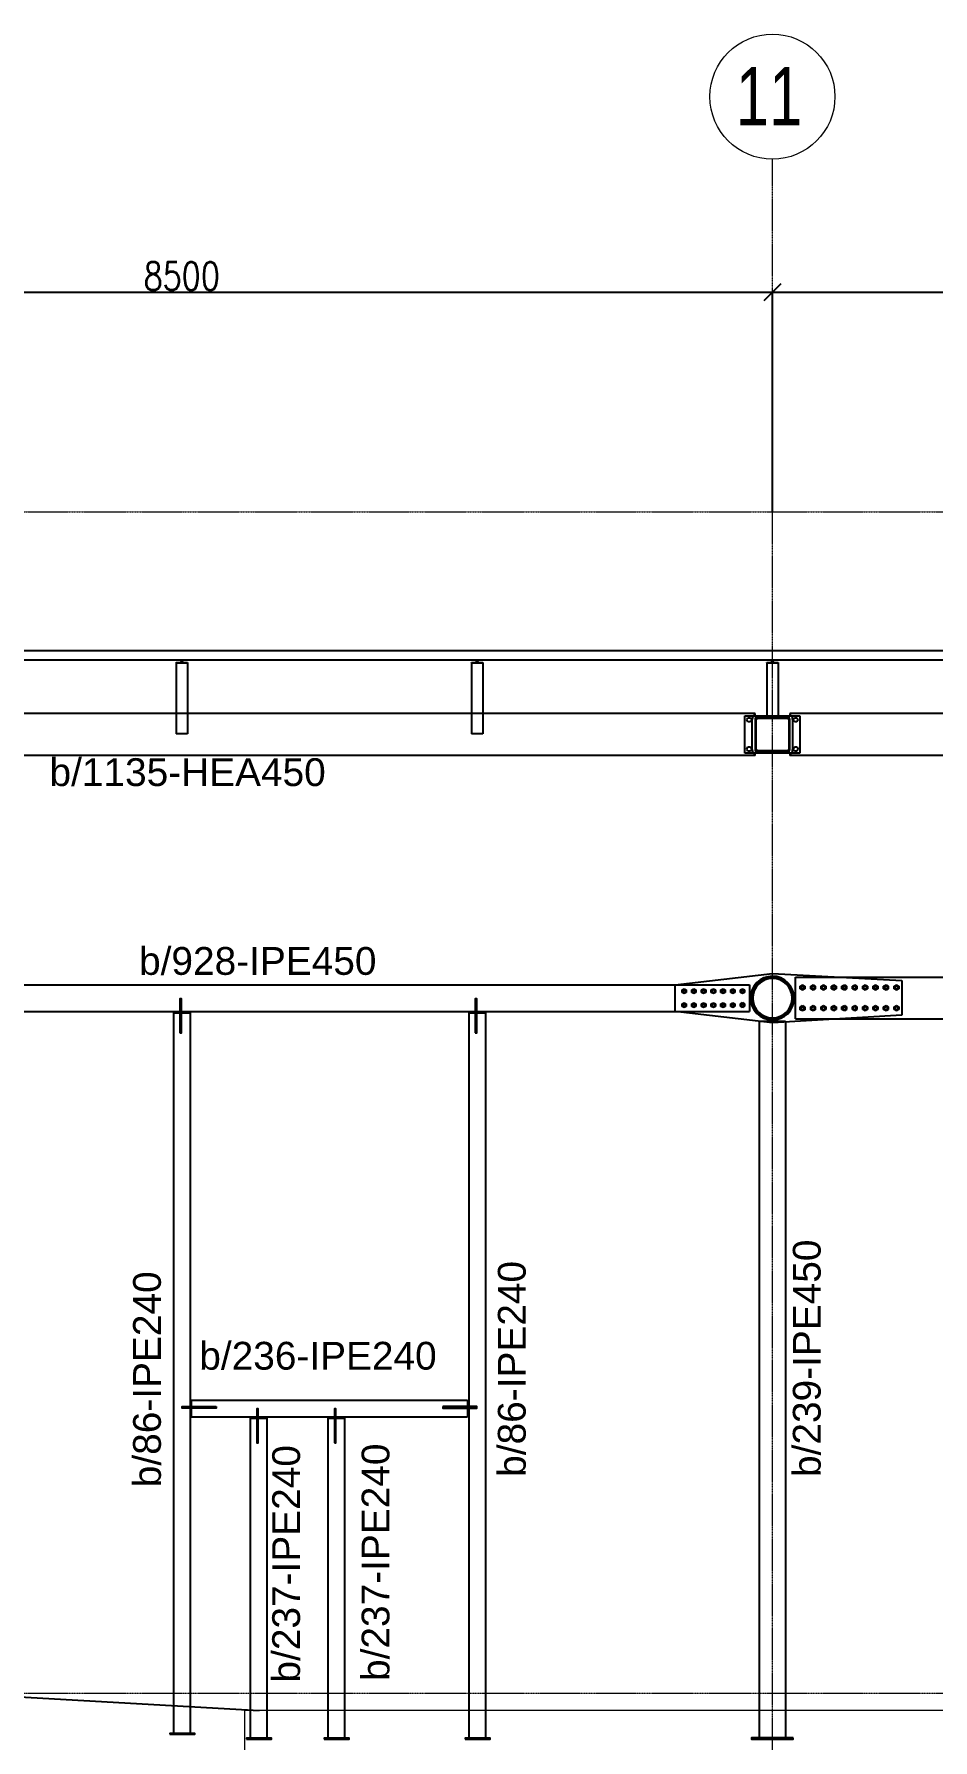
# Model space of a CAD drawing. Header units: millimetres. Extents: x -999 to 93225, y -17477 to 29086.
# Drawn here: x 41580 to 48047, y 16813 to 29086 of the extents above; entities that cross this region are included whole.
import ezdxf
from ezdxf.enums import TextEntityAlignment as Align

# ---------------------------------------------------------------- set-up
doc = ezdxf.new("R2010")
doc.units = ezdxf.units.MM
doc.header["$LTSCALE"] = 0.4
doc.linetypes.add('Dash', pattern=[0.9525, 0.47625, -0.47625])
doc.linetypes.add('Grid Line', pattern=[3.33375, 1.905, -0.47625, 0.47625, -0.47625])
doc.layers.get('0').update_dxf_attribs({"color": 255})
for name, color, linetype, lineweight in [('0-2', 7, 'Dash', 9), ('0-3', 250, 'Continuous', 5), ('E_COLUMNAS-1', 1, 'Continuous', 25), ('E_COLUMNAS-2', 1, 'Continuous', 9), ('E_COLUMNAS-3', 1, 'Continuous', 35), ('E_EJES', 8, 'Continuous', 9), ('E_EJES-1', 8, 'Grid Line', 9), ('E_TEXTO', 3, 'Continuous', 9), ('E_VIGAS-1', 254, 'Continuous', 25), ('E_VIGAS-2', 8, 'Continuous', 25), ('I-WALL-1', 2, 'Continuous', 18), ('S-COLS-HDLN-1', 52, 'Continuous', 9), ('S-COLS-HDLN-2', 52, 'Continuous', 35)]:
    doc.layers.add(name, color=color, linetype=linetype, lineweight=lineweight)
doc.layers.add('COTAS', color=8, linetype='Continuous')
doc.layers.add('P_PLATINA', color=6, linetype='Continuous')
doc.styles.add('CNI_COTAS', font='romans.shx', dxfattribs={"width": 0.8})
doc.styles.add('Swis721 LtCn BT', font='swisscl.ttf', dxfattribs={"height": 0.42})
doc.styles.add('VERDANA', font='arial.ttf')
doc.dimstyles.new('1.5', dxfattribs={"dimscale": 0, "dimtxt": 200, "dimasz": 120, "dimexe": 4, "dimexo": 4, "dimgap": 15, "dimtad": 1, "dimdec": 0, "dimzin": 4, "dimdsep": 46, "dimtxsty": 'CNI_COTAS', "dimblk": 'OBLIQUE', "dimcen": -0.09, "dimclrd": 256, "dimclrt": 3, "dimadec": 0, "dimazin": 0, "dimtfac": 1, "dimtdec": 0, "dimtmove": 2, "dimatfit": 0, "dimldrblk": 'OBLIQUE', "dimfxl": 0.05, "dimtolj": 1, "dimtzin": 0, "dimarcsym": 0})

# ---------------------------------------------------------------- blocks, each defined once
blk = doc.blocks.new('EST_SFM_VIGA-METALICA-SECCION-C - EST_SFM_VIGA-METALICA-UPN160-1505289-_10_00m_N_E_-NIVEL-3 DOC')
at = {"layer": 'E_VIGAS-1'}
for p, q in [((44.822, 0.018), (-44.831, 0.018)), ((-44.831, -0.047), (44.822, -0.047))]:
    blk.add_line(p, q, dxfattribs=at)
blk = doc.blocks.new('DCTIB_CNI_EST_MOD-1A-FAC_0001_rvt-2-_10_00m_N_E_-NIVEL-3 DOC')
at = {"layer": 'E_VIGAS-1'}
for p, q in [((-44.453, 165.076), (-44.453, 165.077)), ((-44.453, 165.077), (-44.425, 165.077)), ((-44.453, 165.076), (-44.371, 165.076)), ((-44.371, 165.076), (-44.453, 165.076)), ((-44.453, 165.076), (-44.453, 164.564)), ((-44.414, 165.082), (-44.414, 165.096)), ((-44.414, 165.077), (-44.414, 165.082)), ((-44.409, 165.096), (-44.409, 165.082)), ((-44.409, 165.082), (-44.409, 165.077)), ((-44.399, 165.077), (-44.371, 165.077)), ((-44.371, 165.077), (-44.371, 165.076)), ((-44.371, 165.076), (-44.371, 164.564)), ((-42.328, 165.076), (-42.328, 165.077)), ((-42.328, 165.077), (-42.3, 165.077)), ((-42.328, 165.076), (-42.246, 165.076)), ((-42.246, 165.076), (-42.328, 165.076)), ((-42.328, 165.076), (-42.328, 164.564)), ((-42.289, 165.082), (-42.289, 165.096)), ((-42.289, 165.077), (-42.289, 165.082)), ((-42.284, 165.096), (-42.284, 165.082)), ((-42.284, 165.082), (-42.284, 165.077)), ((-42.274, 165.077), (-42.246, 165.077)), ((-42.246, 165.077), (-42.246, 165.076)), ((-42.246, 165.076), (-42.246, 164.564)), ((-40.203, 165.076), (-40.203, 165.077)), ((-40.203, 165.077), (-40.175, 165.077)), ((-40.203, 165.076), (-40.121, 165.076)), ((-40.121, 165.076), (-40.203, 165.076)), ((-40.203, 165.076), (-40.203, 164.685)), ((-40.165, 165.082), (-40.165, 165.096)), ((-40.165, 165.077), (-40.165, 165.082)), ((-40.16, 165.096), (-40.16, 165.082)), ((-40.16, 165.082), (-40.16, 165.077)), ((-40.149, 165.077), (-40.121, 165.077)), ((-40.121, 165.077), (-40.121, 165.076)), ((-40.121, 165.076), (-40.121, 164.685)), ((-40.121, 164.685), (-40.203, 164.685)), ((-44.371, 164.564), (-44.453, 164.564)), ((-42.246, 164.564), (-42.328, 164.564))]:
    blk.add_line(p, q, dxfattribs=at)
for points, knots in [([(-44.425, 165.077), (-44.424, 165.077), (-44.423, 165.077), (-44.42, 165.077), (-44.418, 165.078), (-44.416, 165.078), (-44.415, 165.08), (-44.414, 165.081), (-44.414, 165.082)], [0, 0, 0, 0, 0.142857, 0.285714, 0.428571, 0.571429, 0.785714, 1, 1, 1, 1]), ([(-44.414, 165.082), (-44.414, 165.081), (-44.415, 165.08), (-44.416, 165.078), (-44.418, 165.078), (-44.419, 165.077), (-44.42, 165.077), (-44.422, 165.077), (-44.424, 165.077), (-44.425, 165.077)], [0, 0, 0, 0, 0.285714, 0.428571, 0.571429, 0.678571, 0.732143, 0.785714, 1, 1, 1, 1]), ([(-44.399, 165.077), (-44.4, 165.077), (-44.401, 165.077), (-44.404, 165.077), (-44.406, 165.078), (-44.408, 165.078), (-44.409, 165.08), (-44.409, 165.081), (-44.409, 165.082)], [0, 0, 0, 0, 0.142857, 0.285714, 0.428571, 0.571429, 0.785714, 1, 1, 1, 1]), ([(-44.409, 165.082), (-44.409, 165.081), (-44.409, 165.08), (-44.407, 165.078), (-44.406, 165.078), (-44.404, 165.077), (-44.403, 165.077), (-44.402, 165.077), (-44.4, 165.077), (-44.399, 165.077)], [0, 0, 0, 0, 0.285714, 0.428571, 0.571429, 0.678571, 0.732143, 0.785714, 1, 1, 1, 1]), ([(-42.3, 165.077), (-42.299, 165.077), (-42.298, 165.077), (-42.295, 165.077), (-42.293, 165.078), (-42.291, 165.078), (-42.29, 165.08), (-42.289, 165.081), (-42.289, 165.082)], [0, 0, 0, 0, 0.142857, 0.285714, 0.428571, 0.571429, 0.785714, 1, 1, 1, 1]), ([(-42.289, 165.082), (-42.289, 165.081), (-42.29, 165.08), (-42.291, 165.078), (-42.293, 165.078), (-42.294, 165.077), (-42.295, 165.077), (-42.297, 165.077), (-42.299, 165.077), (-42.3, 165.077)], [0, 0, 0, 0, 0.285714, 0.428571, 0.571429, 0.678571, 0.732143, 0.785714, 1, 1, 1, 1]), ([(-42.274, 165.077), (-42.275, 165.077), (-42.276, 165.077), (-42.279, 165.077), (-42.281, 165.078), (-42.283, 165.078), (-42.284, 165.08), (-42.284, 165.081), (-42.284, 165.082)], [0, 0, 0, 0, 0.142857, 0.285714, 0.428571, 0.571429, 0.785714, 1, 1, 1, 1]), ([(-42.284, 165.082), (-42.284, 165.081), (-42.284, 165.08), (-42.282, 165.078), (-42.281, 165.078), (-42.279, 165.077), (-42.278, 165.077), (-42.277, 165.077), (-42.275, 165.077), (-42.274, 165.077)], [0, 0, 0, 0, 0.285714, 0.428571, 0.571429, 0.678571, 0.732143, 0.785714, 1, 1, 1, 1]), ([(-40.175, 165.077), (-40.174, 165.077), (-40.173, 165.077), (-40.17, 165.077), (-40.168, 165.078), (-40.166, 165.078), (-40.165, 165.08), (-40.165, 165.081), (-40.165, 165.082)], [0, 0, 0, 0, 0.142857, 0.285714, 0.428571, 0.571429, 0.785714, 1, 1, 1, 1]), ([(-40.165, 165.082), (-40.165, 165.081), (-40.165, 165.08), (-40.167, 165.078), (-40.168, 165.078), (-40.17, 165.077), (-40.171, 165.077), (-40.172, 165.077), (-40.174, 165.077), (-40.175, 165.077)], [0, 0, 0, 0, 0.285714, 0.428571, 0.571429, 0.678571, 0.732143, 0.785714, 1, 1, 1, 1]), ([(-40.149, 165.077), (-40.15, 165.077), (-40.151, 165.077), (-40.154, 165.077), (-40.156, 165.078), (-40.158, 165.078), (-40.159, 165.08), (-40.16, 165.081), (-40.16, 165.082)], [0, 0, 0, 0, 0.142857, 0.285714, 0.428571, 0.571429, 0.785714, 1, 1, 1, 1]), ([(-40.16, 165.082), (-40.16, 165.081), (-40.159, 165.08), (-40.158, 165.078), (-40.156, 165.078), (-40.155, 165.077), (-40.154, 165.077), (-40.152, 165.077), (-40.15, 165.077), (-40.149, 165.077)], [0, 0, 0, 0, 0.285714, 0.428571, 0.571429, 0.678571, 0.732143, 0.785714, 1, 1, 1, 1])]:
    blk.add_open_spline(points, degree=3, knots=knots, dxfattribs=at)
blk.add_blockref('EST_SFM_VIGA-METALICA-SECCION-C - EST_SFM_VIGA-METALICA-UPN160-1505289-_10_00m_N_E_-NIVEL-3 DOC', (-41.042, 165.143), dxfattribs=at)
blk = doc.blocks.new('EST_SFM_VIGA-METALICA-SECCION-H - EST_SFM_VIGA-METALICA_HEA450-2817383-_10_00m_N_E_-NIVEL-3 DOC')
at = {"layer": 'E_VIGAS-2'}
for p, q in [((-4.085, -0.15), (-4.085, 0.15)), ((-4.085, 0.15), (4.087, 0.15)), ((4.087, 0.15), (4.087, -0.15)), ((-4.085, -0.15), (4.087, -0.15))]:
    blk.add_line(p, q, dxfattribs=at)
blk = doc.blocks.new('EST_SCM_COLUMNA-METALICA-SECCION-CIRCULAR - EST_SCM_COLUMNA-TUBULAR-CIRCULAR_PTEØ_12__e_10_3mm-V38-_10_00m_N_E_-NIVEL-3 DOC')
at = {"layer": 'S-COLS-HDLN-1'}
h = blk.add_hatch(dxfattribs=at)
h.set_pattern_fill('FP_4', color=256, style=0, pattern_type=2)
h.set_pattern_definition([(45, (-162.662, -40.162), (-0.15909903, 0.15909903), [])])
h.paths.add_polyline_path([(-0.152, 0), (-0.146, -0.043), (-0.128, -0.082), (-0.1, -0.115), (-0.059, -0.14), (-0.02, -0.151), (0.022, -0.151), (0.063, -0.139), (0.1, -0.115), (0.131, -0.077), (0.147, -0.04), (0.152, 0), (0.146, 0.043), (0.128, 0.082), (0.095, 0.118), (0.059, 0.14), (0.02, 0.151), (-0.022, 0.151), (-0.063, 0.139), (-0.1, 0.115), (-0.131, 0.077), (-0.147, 0.04), (-0.152, 0.005)])
h.paths.add_polyline_path([(-0.142, 0), (-0.135, 0.043), (-0.12, 0.077), (-0.093, 0.107), (-0.059, 0.129), (-0.02, 0.141), (0.022, 0.14), (0.063, 0.127), (0.095, 0.105), (0.12, 0.077), (0.136, 0.04), (0.142, 0), (0.136, -0.04), (0.12, -0.077), (0.093, -0.107), (0.059, -0.129), (0.02, -0.141), (-0.02, -0.141), (-0.063, -0.127), (-0.093, -0.107), (-0.12, -0.077), (-0.136, -0.04), (-0.141, -0.005)])
at = {"layer": 'E_COLUMNAS-1'}
for radius, start, end in [(0.152, 360, 180), (0.142, 0, 180), (0.152, 180, 360), (0.142, 180, 0)]:
    blk.add_arc((0, 0), radius, start, end, dxfattribs=at)
blk = doc.blocks.new('Grid - CNI_NOMBRE EJES-372759-_10_00m_N_E_-NIVEL-3 DOC')
at = {"layer": 'E_EJES'}
blk.add_circle((0, 0), 0.003, dxfattribs=at)
blk = doc.blocks.new('Bolt-72574620-1978 - 1471')
at = {"color": 253, "linetype": 'Continuous'}
for p, q in [((55424, 28266), (55441, 28276)), ((55424, 28247), (55424, 28266)), ((55441, 28238), (55424, 28247)), ((55441, 28276), (55457, 28266)), ((55457, 28247), (55441, 28238)), ((55457, 28266), (55457, 28247)), ((55499, 28267), (55516, 28276)), ((55499, 28247), (55499, 28267)), ((55516, 28238), (55499, 28247)), ((55516, 28276), (55532, 28267)), ((55532, 28247), (55516, 28238)), ((55532, 28267), (55532, 28247)), ((55574, 28267), (55591, 28276)), ((55574, 28248), (55574, 28267)), ((55591, 28238), (55574, 28248)), ((55591, 28276), (55607, 28267)), ((55607, 28248), (55591, 28238)), ((55607, 28267), (55607, 28248)), ((55649, 28267), (55666, 28276)), ((55649, 28248), (55649, 28267)), ((55666, 28238), (55649, 28248)), ((55666, 28276), (55682, 28267)), ((55682, 28248), (55666, 28238)), ((55682, 28267), (55682, 28248)), ((55724, 28267), (55741, 28276)), ((55724, 28248), (55724, 28267)), ((55741, 28238), (55724, 28248)), ((55741, 28276), (55757, 28267)), ((55757, 28248), (55741, 28238)), ((55757, 28267), (55757, 28248)), ((55799, 28267), (55816, 28276)), ((55799, 28248), (55799, 28267)), ((55816, 28238), (55799, 28248)), ((55816, 28276), (55832, 28267)), ((55832, 28248), (55816, 28238)), ((55832, 28267), (55832, 28248)), ((55874, 28267), (55891, 28276)), ((55874, 28248), (55874, 28267)), ((55891, 28238), (55874, 28248)), ((55891, 28276), (55907, 28267)), ((55907, 28248), (55891, 28238)), ((55907, 28267), (55907, 28248)), ((55949, 28267), (55966, 28276)), ((55949, 28248), (55949, 28267)), ((55966, 28238), (55949, 28248)), ((55966, 28276), (55982, 28267)), ((55982, 28248), (55966, 28238)), ((55982, 28267), (55982, 28248)), ((56024, 28267), (56041, 28276)), ((56024, 28248), (56024, 28267)), ((56041, 28238), (56024, 28248)), ((56041, 28276), (56057, 28267)), ((56057, 28248), (56041, 28238)), ((56057, 28267), (56057, 28248)), ((56099, 28267), (56116, 28276)), ((56099, 28248), (56099, 28267)), ((56116, 28238), (56099, 28248)), ((56116, 28276), (56132, 28267)), ((56132, 28248), (56116, 28238)), ((56132, 28267), (56132, 28248)), ((55424, 28116), (55441, 28126)), ((55424, 28097), (55424, 28116)), ((55441, 28126), (55457, 28116)), ((55457, 28116), (55457, 28097)), ((55499, 28117), (55516, 28126)), ((55499, 28097), (55499, 28117)), ((55516, 28126), (55532, 28117)), ((55532, 28117), (55532, 28097)), ((55574, 28117), (55591, 28126)), ((55574, 28098), (55574, 28117)), ((55591, 28126), (55607, 28117)), ((55607, 28117), (55607, 28098)), ((55649, 28117), (55666, 28126)), ((55649, 28098), (55649, 28117)), ((55666, 28126), (55682, 28117)), ((55682, 28117), (55682, 28098)), ((55724, 28117), (55741, 28126)), ((55724, 28098), (55724, 28117)), ((55741, 28126), (55757, 28117)), ((55757, 28117), (55757, 28098)), ((55799, 28117), (55816, 28126)), ((55799, 28098), (55799, 28117)), ((55816, 28126), (55832, 28117)), ((55832, 28117), (55832, 28098)), ((55874, 28117), (55891, 28126)), ((55874, 28098), (55874, 28117)), ((55891, 28126), (55907, 28117)), ((55907, 28117), (55907, 28098)), ((55949, 28117), (55966, 28126)), ((55949, 28098), (55949, 28117)), ((55966, 28126), (55982, 28117)), ((55982, 28117), (55982, 28098)), ((56024, 28117), (56041, 28126)), ((56024, 28098), (56024, 28117)), ((56041, 28126), (56057, 28117)), ((56057, 28117), (56057, 28098)), ((56099, 28117), (56116, 28126)), ((56099, 28098), (56099, 28117)), ((56116, 28126), (56132, 28117)), ((56132, 28117), (56132, 28098)), ((55441, 28088), (55424, 28097)), ((55457, 28097), (55441, 28088)), ((55516, 28088), (55499, 28097)), ((55532, 28097), (55516, 28088)), ((55591, 28088), (55574, 28098)), ((55607, 28098), (55591, 28088)), ((55666, 28088), (55649, 28098)), ((55682, 28098), (55666, 28088)), ((55741, 28088), (55724, 28098)), ((55757, 28098), (55741, 28088)), ((55816, 28088), (55799, 28098)), ((55832, 28098), (55816, 28088)), ((55891, 28088), (55874, 28098)), ((55907, 28098), (55891, 28088)), ((55966, 28088), (55949, 28098)), ((55982, 28098), (55966, 28088)), ((56041, 28088), (56024, 28098)), ((56057, 28098), (56041, 28088)), ((56116, 28088), (56099, 28098)), ((56132, 28098), (56116, 28088))]:
    blk.add_line(p, q, dxfattribs=at)
for centre, radius, start, end in [((55441, 28257), 12, 18.0268, 198.0268), ((55441, 28257), 12, 198.0268, 18.0268), ((55441, 28257), 11, 90.0268, 270.0268), ((55441, 28257), 11, 270.0268, 90.0268), ((55516, 28257), 12, 18.0268, 198.0268), ((55516, 28257), 12, 198.0268, 18.0268), ((55516, 28257), 11, 90.0268, 270.0268), ((55516, 28257), 11, 270.0268, 90.0268), ((55591, 28257), 12, 18.0268, 198.0268), ((55591, 28257), 12, 198.0268, 18.0268), ((55591, 28257), 11, 90.0268, 270.0268), ((55591, 28257), 11, 270.0268, 90.0268), ((55666, 28257), 12, 18.0268, 198.0268), ((55666, 28257), 12, 198.0268, 18.0268), ((55666, 28257), 11, 90.0268, 270.0268), ((55666, 28257), 11, 270.0268, 90.0268), ((55741, 28257), 12, 18.0268, 198.0268), ((55741, 28257), 12, 198.0268, 18.0268), ((55741, 28257), 11, 90.0268, 270.0268), ((55741, 28257), 11, 270.0268, 90.0268), ((55816, 28257), 12, 18.0268, 198.0268), ((55816, 28257), 12, 198.0268, 18.0268), ((55816, 28257), 11, 90.0268, 270.0268), ((55816, 28257), 11, 270.0268, 90.0268), ((55891, 28257), 12, 18.0268, 198.0268), ((55891, 28257), 12, 198.0268, 18.0268), ((55891, 28257), 11, 90.0268, 270.0268), ((55891, 28257), 11, 270.0268, 90.0268), ((55966, 28257), 12, 18.0268, 198.0268), ((55966, 28257), 12, 198.0268, 18.0268), ((55966, 28257), 11, 90.0268, 270.0268), ((55966, 28257), 11, 270.0268, 90.0268), ((56041, 28257), 12, 18.0268, 198.0268), ((56041, 28257), 12, 198.0268, 18.0268), ((56041, 28257), 11, 90.0268, 270.0268), ((56041, 28257), 11, 270.0268, 90.0268), ((56116, 28257), 12, 18.0268, 198.0268), ((56116, 28257), 12, 198.0268, 18.0268), ((56116, 28257), 11, 90.0268, 270.0268), ((56116, 28257), 11, 270.0268, 90.0268), ((55441, 28107), 12, 18.0268, 198.0268), ((55441, 28107), 12, 198.0268, 18.0268), ((55441, 28107), 11, 90.0268, 270.0268), ((55441, 28107), 11, 270.0268, 90.0268), ((55516, 28107), 12, 18.0268, 198.0268), ((55516, 28107), 12, 198.0268, 18.0268), ((55516, 28107), 11, 90.0268, 270.0268), ((55516, 28107), 11, 270.0268, 90.0268), ((55591, 28107), 12, 18.0268, 198.0268), ((55591, 28107), 12, 198.0268, 18.0268), ((55591, 28107), 11, 90.0268, 270.0268), ((55591, 28107), 11, 270.0268, 90.0268), ((55666, 28107), 12, 18.0268, 198.0268), ((55666, 28107), 12, 198.0268, 18.0268), ((55666, 28107), 11, 90.0268, 270.0268), ((55666, 28107), 11, 270.0268, 90.0268), ((55741, 28107), 12, 18.0268, 198.0268), ((55741, 28107), 12, 198.0268, 18.0268), ((55741, 28107), 11, 90.0268, 270.0268), ((55741, 28107), 11, 270.0268, 90.0268), ((55816, 28107), 12, 18.0268, 198.0268), ((55816, 28107), 12, 198.0268, 18.0268), ((55816, 28107), 11, 90.0268, 270.0268), ((55816, 28107), 11, 270.0268, 90.0268), ((55891, 28107), 12, 18.0268, 198.0268), ((55891, 28107), 12, 198.0268, 18.0268), ((55891, 28107), 11, 90.0268, 270.0268), ((55891, 28107), 11, 270.0268, 90.0268), ((55966, 28107), 12, 18.0268, 198.0268), ((55966, 28107), 12, 198.0268, 18.0268), ((55966, 28107), 11, 90.0268, 270.0268), ((55966, 28107), 11, 270.0268, 90.0268), ((56041, 28107), 12, 18.0268, 198.0268), ((56041, 28107), 12, 198.0268, 18.0268), ((56041, 28107), 11, 90.0268, 270.0268), ((56041, 28107), 11, 270.0268, 90.0268), ((56116, 28107), 12, 18.0268, 198.0268), ((56116, 28107), 12, 198.0268, 18.0268), ((56116, 28107), 11, 90.0268, 270.0268), ((56116, 28107), 11, 270.0268, 90.0268)]:
    blk.add_arc(centre, radius, start, end, dxfattribs=at)
blk = doc.blocks.new('Bolt-72574620-1967 - 1471')
at = {"color": 253, "linetype": 'Continuous'}
for p, q in [((46076, 28239), (46091, 28247)), ((46076, 28221), (46076, 28239)), ((46091, 28247), (46106, 28239)), ((46106, 28239), (46106, 28221)), ((46146, 28239), (46161, 28247)), ((46146, 28221), (46146, 28239)), ((46161, 28247), (46176, 28239)), ((46176, 28239), (46176, 28221)), ((46216, 28239), (46231, 28247)), ((46216, 28221), (46216, 28239)), ((46231, 28247), (46246, 28239)), ((46246, 28239), (46246, 28221)), ((46286, 28239), (46301, 28247)), ((46286, 28221), (46286, 28239)), ((46301, 28247), (46316, 28239)), ((46316, 28239), (46316, 28221)), ((46356, 28239), (46371, 28247)), ((46356, 28221), (46356, 28239)), ((46371, 28247), (46386, 28239)), ((46386, 28239), (46386, 28221)), ((46426, 28239), (46441, 28247)), ((46426, 28221), (46426, 28239)), ((46441, 28247), (46456, 28239)), ((46456, 28239), (46456, 28222)), ((46496, 28239), (46511, 28248)), ((46496, 28222), (46496, 28239)), ((46511, 28248), (46526, 28239)), ((46526, 28239), (46526, 28222)), ((46091, 28213), (46076, 28221)), ((46076, 28139), (46091, 28147)), ((46076, 28121), (46076, 28139)), ((46091, 28113), (46076, 28121)), ((46106, 28221), (46091, 28213)), ((46091, 28147), (46106, 28139)), ((46106, 28121), (46091, 28113)), ((46106, 28139), (46106, 28121)), ((46161, 28213), (46146, 28221)), ((46146, 28139), (46161, 28147)), ((46146, 28121), (46146, 28139)), ((46161, 28113), (46146, 28121)), ((46176, 28221), (46161, 28213)), ((46161, 28147), (46176, 28139)), ((46176, 28121), (46161, 28113)), ((46176, 28139), (46176, 28121)), ((46231, 28213), (46216, 28221)), ((46216, 28139), (46231, 28147)), ((46216, 28121), (46216, 28139)), ((46231, 28113), (46216, 28121)), ((46246, 28221), (46231, 28213)), ((46231, 28147), (46246, 28139)), ((46246, 28121), (46231, 28113)), ((46246, 28139), (46246, 28121)), ((46301, 28213), (46286, 28221)), ((46286, 28139), (46301, 28147)), ((46286, 28121), (46286, 28139)), ((46301, 28113), (46286, 28121)), ((46316, 28221), (46301, 28213)), ((46301, 28147), (46316, 28139)), ((46316, 28121), (46301, 28113)), ((46316, 28139), (46316, 28121)), ((46371, 28213), (46356, 28221)), ((46356, 28139), (46371, 28147)), ((46356, 28121), (46356, 28139)), ((46371, 28113), (46356, 28121)), ((46386, 28221), (46371, 28213)), ((46371, 28147), (46386, 28139)), ((46386, 28121), (46371, 28113)), ((46386, 28139), (46386, 28121)), ((46441, 28213), (46426, 28221)), ((46426, 28139), (46441, 28147)), ((46426, 28121), (46426, 28139)), ((46441, 28113), (46426, 28121)), ((46456, 28222), (46441, 28213)), ((46441, 28147), (46456, 28139)), ((46456, 28122), (46441, 28113)), ((46456, 28139), (46456, 28122)), ((46511, 28213), (46496, 28222)), ((46496, 28139), (46511, 28148)), ((46496, 28122), (46496, 28139)), ((46511, 28113), (46496, 28122)), ((46526, 28222), (46511, 28213)), ((46511, 28148), (46526, 28139)), ((46526, 28122), (46511, 28113)), ((46526, 28139), (46526, 28122))]:
    blk.add_line(p, q, dxfattribs=at)
for centre, radius, start, end in [((46091, 28230), 11.5, 18.0268, 198.0268), ((46091, 28230), 11.5, 198.0268, 18.0268), ((46091, 28230), 10, 90.0268, 270.0268), ((46091, 28230), 10, 270.0268, 90.0268), ((46161, 28230), 11.5, 18.0268, 198.0268), ((46161, 28230), 11.5, 198.0268, 18.0268), ((46161, 28230), 10, 90.0268, 270.0268), ((46161, 28230), 10, 270.0268, 90.0268), ((46231, 28230), 11.5, 18.0268, 198.0268), ((46231, 28230), 11.5, 198.0268, 18.0268), ((46231, 28230), 10, 90.0268, 270.0268), ((46231, 28230), 10, 270.0268, 90.0268), ((46301, 28230), 11.5, 18.0268, 198.0268), ((46301, 28230), 11.5, 198.0268, 18.0268), ((46301, 28230), 10, 90.0268, 270.0268), ((46301, 28230), 10, 270.0268, 90.0268), ((46371, 28230), 11.5, 18.0268, 198.0268), ((46371, 28230), 11.5, 198.0268, 18.0268), ((46371, 28230), 10, 90.0268, 270.0268), ((46371, 28230), 10, 270.0268, 90.0268), ((46441, 28230), 11.5, 18.0268, 198.0268), ((46441, 28230), 11.5, 198.0268, 18.0268), ((46441, 28230), 10, 90.0268, 270.0268), ((46441, 28230), 10, 270.0268, 90.0268), ((46511, 28230), 11.5, 18.0268, 198.0268), ((46511, 28230), 11.5, 198.0268, 18.0268), ((46511, 28230), 10, 90.0268, 270.0268), ((46511, 28230), 10, 270.0268, 90.0268), ((46091, 28130), 11.5, 18.0268, 198.0268), ((46091, 28130), 11.5, 198.0268, 18.0268), ((46091, 28130), 10, 90.0268, 270.0268), ((46091, 28130), 10, 270.0268, 90.0268), ((46161, 28130), 11.5, 18.0268, 198.0268), ((46161, 28130), 11.5, 198.0268, 18.0268), ((46161, 28130), 10, 90.0268, 270.0268), ((46161, 28130), 10, 270.0268, 90.0268), ((46231, 28130), 11.5, 18.0268, 198.0268), ((46231, 28130), 11.5, 198.0268, 18.0268), ((46231, 28130), 10, 90.0268, 270.0268), ((46231, 28130), 10, 270.0268, 90.0268), ((46301, 28130), 11.5, 18.0268, 198.0268), ((46301, 28130), 11.5, 198.0268, 18.0268), ((46301, 28130), 10, 90.0268, 270.0268), ((46301, 28130), 10, 270.0268, 90.0268), ((46371, 28130), 11.5, 18.0268, 198.0268), ((46371, 28130), 11.5, 198.0268, 18.0268), ((46371, 28130), 10, 90.0268, 270.0268), ((46371, 28130), 10, 270.0268, 90.0268), ((46441, 28130), 11.5, 18.0268, 198.0268), ((46441, 28130), 11.5, 198.0268, 18.0268), ((46441, 28130), 10, 90.0268, 270.0268), ((46441, 28130), 10, 270.0268, 90.0268), ((46511, 28130), 11.5, 18.0268, 198.0268), ((46511, 28130), 11.5, 198.0268, 18.0268), ((46511, 28130), 10, 90.0268, 270.0268), ((46511, 28130), 10, 270.0268, 90.0268)]:
    blk.add_arc(centre, radius, start, end, dxfattribs=at)
blk = doc.blocks.new('EST_SCM_COLUMNA-METALICA-SECCION-CUADRADA - EST_SCM_COLUMNA-TUBULAR-CUADRADA_PTEØ_250x250e_8mm-3539288-_10_00m_N_E_-NIVEL-3 DOC')
at = {"layer": 'S-COLS-HDLN-1'}
h = blk.add_hatch(dxfattribs=at)
h.set_pattern_fill('FP_26', color=256, style=0, pattern_type=2)
h.set_pattern_definition([(135, (57.162, -164.559), (-0.15909903, -0.15909903), [])])
h.paths.add_polyline_path([(0.109, -0.125), (0.12, -0.12), (0.125, -0.109), (0.125, 0.109), (0.12, 0.12), (0.109, 0.125), (-0.11, 0.124), (-0.12, 0.12), (-0.125, 0.109), (-0.125, -0.109), (-0.12, -0.12), (-0.109, -0.125), (-0.042, -0.125)])
h.paths.add_polyline_path([(-0.042, -0.117), (-0.11, -0.117), (-0.115, -0.115), (-0.117, -0.109), (-0.117, 0.109), (-0.115, 0.115), (-0.109, 0.117), (0.109, 0.117), (0.115, 0.115), (0.117, 0.109), (0.117, -0.109), (0.115, -0.115), (0.109, -0.117)])
at = {"layer": 'E_COLUMNAS-1'}
for p, q in [((0.109, 0.125), (-0.109, 0.125)), ((-0.125, 0.109), (-0.125, -0.109)), ((-0.117, -0.109), (-0.117, 0.109)), ((-0.109, 0.117), (0.109, 0.117)), ((0.117, 0.109), (0.117, -0.109)), ((0.125, -0.109), (0.125, 0.109)), ((0.109, -0.117), (-0.109, -0.117)), ((-0.109, -0.125), (0.109, -0.125))]:
    blk.add_line(p, q, dxfattribs=at)
for centre, radius, start, end in [((-0.109, 0.109), 0.016, 90, 180), ((-0.109, 0.109), 0.016, 91.3767, 130.2324), ((0.109, 0.109), 0.016, 360, 90), ((0.109, 0.109), 0.016, 49.7676, 88.6233), ((-0.109, 0.109), 0.016, 139.7676, 178.6233), ((-0.109, 0.109), 0.008, 90, 180), ((0.109, 0.109), 0.008, 0, 90), ((0.109, 0.109), 0.016, 1.3767, 40.2324), ((-0.109, -0.109), 0.016, 180, 270), ((-0.109, -0.109), 0.016, 181.3767, 220.2324), ((-0.109, -0.109), 0.016, 229.7676, 268.6233), ((-0.109, -0.109), 0.008, 180, 270), ((0.109, -0.109), 0.016, 270, 360), ((0.109, -0.109), 0.008, 270, 360), ((0.109, -0.109), 0.016, 271.3767, 310.2324), ((0.109, -0.109), 0.016, 319.7676, 358.6233)]:
    blk.add_arc(centre, radius, start, end, dxfattribs=at)
at = {"layer": 'S-COLS-HDLN-2'}
for centre, radius, start, end in [((-0.109, 0.109), 0.016, 130.4121, 139.5879), ((-0.109, 0.109), 0.008, 92.7534, 177.2466), ((0.109, 0.109), 0.008, 2.7534, 87.2466), ((0.109, 0.109), 0.016, 40.4121, 49.5879), ((-0.109, -0.109), 0.016, 220.4121, 229.5879), ((-0.109, -0.109), 0.008, 182.7534, 267.2466), ((0.109, -0.109), 0.008, 272.7534, 357.2466), ((0.109, -0.109), 0.016, 310.4121, 319.5879)]:
    blk.add_arc(centre, radius, start, end, dxfattribs=at)
blk = doc.blocks.new('Bolt-72226993-2642 - 1511')
at = {"color": 7, "linetype": 'Continuous'}
for p, q in [((38039, 30182), (38047, 30197)), ((38047, 30197), (38065, 30197)), ((38065, 30197), (38073, 30182)), ((38374, 30182), (38382, 30197)), ((38382, 30197), (38400, 30197)), ((38400, 30197), (38408, 30182)), ((38047, 30167), (38039, 30182)), ((38065, 30167), (38047, 30167)), ((38073, 30182), (38065, 30167)), ((38382, 30167), (38374, 30182)), ((38400, 30167), (38382, 30167)), ((38408, 30182), (38400, 30167)), ((38039, 29972), (38047, 29987)), ((38047, 29957), (38039, 29972)), ((38047, 29987), (38065, 29987)), ((38065, 29957), (38047, 29957)), ((38065, 29987), (38073, 29972)), ((38073, 29972), (38065, 29957)), ((38374, 29972), (38382, 29987)), ((38382, 29957), (38374, 29972)), ((38382, 29987), (38400, 29987)), ((38400, 29957), (38382, 29957)), ((38400, 29987), (38408, 29972)), ((38408, 29972), (38400, 29957))]:
    blk.add_line(p, q, dxfattribs=at)
blk = doc.blocks.new('Part-72226993-2641 - 1511')
at = {"color": 2, "linetype": 'Continuous'}
for p, q in [((38026, 30212), (38421, 30212)), ((38026, 29942), (38026, 30212)), ((38421, 30212), (38421, 29942)), ((38421, 29942), (38026, 29942))]:
    blk.add_line(p, q, dxfattribs=at)
blk = doc.blocks.new('_Oblique')
at = {"color": 0, "linetype": 'ByBlock', "lineweight": -2}
blk.add_line((-0.5, -0.5), (0.5, 0.5), dxfattribs=at)
blk = doc.blocks.new('*D845')
at = {"layer": 'COTAS', "color": 0, "lineweight": -2, "transparency": 16777216}
for p, q in [((38392, 25650), (38392, 27233)), ((46892, 25645), (46892, 27233))]:
    blk.add_line(p, q, dxfattribs=at)
at = {"layer": 'COTAS', "lineweight": -2, "transparency": 16777216}
blk.add_line((38392, 27229), (46892, 27229), dxfattribs=at)
at = {"layer": 'Defpoints', "color": 0, "transparency": 16777216}
for p in [(46892, 27229), (38392, 25646), (46892, 25641)]:
    blk.add_point(p, dxfattribs=at)
at = {"layer": 'COTAS', "lineweight": -2, "transparency": 16777216, "xscale": 120, "yscale": 120, "zscale": 120, "rotation": 180}
blk.add_blockref('_Oblique', (38392, 27229), dxfattribs=at)
at = {"layer": 'COTAS', "lineweight": -2, "transparency": 16777216, "xscale": 120, "yscale": 120, "zscale": 120}
blk.add_blockref('_Oblique', (46892, 27229), dxfattribs=at)
at = {"layer": 'COTAS', "color": 3, "transparency": 16777216, "insert": (42642, 27344), "char_height": 200, "attachment_point": 5, "style": 'CNI_COTAS'}
blk.add_mtext('\\A1;8500', dxfattribs=at)
blk = doc.blocks.new('*D846')
at = {"layer": 'COTAS', "color": 0, "lineweight": -2, "transparency": 16777216}
for p, q in [((46892, 25645), (46892, 27233)), ((55392, 25654), (55392, 27233))]:
    blk.add_line(p, q, dxfattribs=at)
at = {"layer": 'COTAS', "lineweight": -2, "transparency": 16777216}
blk.add_line((46892, 27229), (55392, 27229), dxfattribs=at)
at = {"layer": 'Defpoints', "color": 0, "transparency": 16777216}
for p in [(55392, 27229), (46892, 25641), (55392, 25650)]:
    blk.add_point(p, dxfattribs=at)
at = {"layer": 'COTAS', "lineweight": -2, "transparency": 16777216, "xscale": 120, "yscale": 120, "zscale": 120, "rotation": 180}
blk.add_blockref('_Oblique', (46892, 27229), dxfattribs=at)
at = {"layer": 'COTAS', "lineweight": -2, "transparency": 16777216, "xscale": 120, "yscale": 120, "zscale": 120}
blk.add_blockref('_Oblique', (55392, 27229), dxfattribs=at)
at = {"layer": 'COTAS', "color": 3, "transparency": 16777216, "insert": (51142, 27344), "char_height": 200, "attachment_point": 5, "style": 'CNI_COTAS'}
blk.add_mtext('\\A1;8500', dxfattribs=at)

msp = doc.modelspace()

# ---------------------------------------------------------------- hatches: boundary and pattern name
at = {"layer": 'E_COLUMNAS-2'}
h = msp.add_hatch(dxfattribs=at)
h.set_pattern_fill('FP_1', color=256, scale=1000, style=0, pattern_type=2)
h.set_pattern_definition([(135, (87054.57, -140512.8), (-159.09903, -159.09903), [])])
h.paths.add_polyline_path([(47001.5, 23921.5), (47012.8, 23926.2), (47017.5, 23937.6), (47017.5, 24155.5), (47012.8, 24166.8), (47001.5, 24171.5), (46783.5, 24171.5), (46772.2, 24166.8), (46767.5, 24155.5), (46767.5, 23937.5), (46772.2, 23926.2), (46783.5, 23921.5), (46923.4, 23921.5)])
h.paths.add_polyline_path([(46783.5, 23929.5), (46777.8, 23931.8), (46775.5, 23937.5), (46775.5, 24155.5), (46777.8, 24161.2), (46783.5, 24163.5), (47001.6, 24163.4), (47007.1, 24161.2), (47009.5, 24155.4), (47009.3, 23937.2), (47007.1, 23931.8), (47001.5, 23929.5), (46923.4, 23929.5)])

# ---------------------------------------------------------------- linework, layer by layer
at = {"color": 2, "linetype": 'Continuous'}
for start, end in [(78.75, 258.75), (258.75, 78.75)]:
    msp.add_arc((46892.5, 22149.7), 157.5, start, end, dxfattribs=at)
at = {"layer": '0-2'}
for p, q in [((43254.3, 17024.7), (43254.3, 17024.6)), ((43701.1, 17024.7), (43701.2, 17024.6))]:
    msp.add_line(p, q, dxfattribs=at)
at = {"layer": 'E_COLUMNAS-1'}
for p, q in [((46775.5, 23937.5), (46775.5, 24155.5)), ((47001.5, 24171.5), (46783.5, 24171.5)), ((46783.5, 24163.5), (47001.5, 24163.5)), ((47009.5, 24155.5), (47009.5, 23937.5)), ((47017.5, 23937.5), (47017.5, 24155.5)), ((47001.5, 23929.5), (46783.5, 23929.5)), ((46783.5, 23921.5), (47001.5, 23921.5))]:
    msp.add_line(p, q, dxfattribs=at)
for centre, radius, start, end in [((46783.5, 24155.5), 16, 90, 180), ((46783.5, 24155.5), 16, 90, 180), ((46783.5, 24155.5), 16, 139.76756, 178.62329), ((46783.5, 24155.5), 16, 91.37671, 130.23244), ((46783.5, 24155.5), 16, 91.37671, 130.23244), ((46783.5, 24155.5), 8, 90, 180), ((46783.5, 24155.5), 8, 90, 180), ((47001.5, 24155.5), 16, 0, 90), ((47001.5, 24155.5), 16, 0, 90), ((47001.5, 24155.5), 8, 0, 90), ((47001.5, 24155.5), 8, 0, 90), ((47001.5, 24155.5), 16, 49.76756, 88.62329), ((47001.5, 24155.5), 16, 49.76756, 88.62329), ((47001.5, 24155.5), 16, 1.37671, 40.23244), ((47001.5, 24155.5), 16, 1.37671, 40.23244), ((46783.5, 23937.5), 16, 180, 270), ((46783.5, 23937.5), 16, 180, 270), ((46783.5, 23937.5), 16, 181.37671, 220.23244), ((46783.5, 23937.5), 8, 180, 270), ((46783.5, 23937.5), 8, 180, 270), ((47001.5, 23937.5), 16, 270, 0), ((47001.5, 23937.5), 8, 270, 0), ((47001.5, 23937.5), 16, 270, 0), ((47001.5, 23937.5), 8, 270, 0), ((47001.5, 23937.5), 16, 319.76756, 358.62329), ((47001.5, 23937.5), 16, 319.76756, 358.62329), ((46783.5, 23937.5), 16, 229.76756, 268.62329), ((46783.5, 23937.5), 16, 229.76756, 268.62329), ((47001.5, 23937.5), 16, 271.37671, 310.23244), ((47001.5, 23937.5), 16, 271.37671, 310.23244)]:
    msp.add_arc(centre, radius, start, end, dxfattribs=at)
at = {"layer": 'E_EJES-1'}
for p, q in [((46892.5, -2529.9), (46892.5, 28185.7)), ((-99.3, 25649.6), (92325, 25649.6)), ((-99.3, 17149.6), (92325, 17149.6))]:
    msp.add_line(p, q, dxfattribs=at)
at = {"layer": 'E_VIGAS-2'}
for p, q in [((46767.5, 24196.5), (38517.5, 24196.5)), ((46767.5, 24187.7), (46767.5, 24196.5)), ((55222.5, 24196.5), (47017.5, 24196.5)), ((47017.5, 24196.5), (47017.5, 24187.7)), ((46747.5, 23937.5), (46747.5, 24155.5)), ((47037.5, 24155.5), (47037.5, 23937.5)), ((46767.5, 23896.5), (38517.5, 23896.5)), ((46767.5, 23896.5), (46767.5, 23905.2)), ((47017.5, 23905.2), (47017.5, 23896.5)), ((47017.5, 23905.2), (47017.5, 23896.5)), ((55222.5, 23896.5), (47017.5, 23896.5)), ((38557.6, 22244.6), (46727.4, 22244.6)), ((46191.8, 22244.6), (46892.5, 22327.2)), ((46191.8, 22054.6), (46191.8, 22244.6)), ((46727.4, 22244.6), (46727.4, 22054.6)), ((46892.5, 22327.2), (47825, 22276.3)), ((47825, 22276.3), (47825, 22026.3)), ((38557.6, 22054.6), (46727.4, 22054.6)), ((42582.5, 22044.6), (42702.5, 22044.6)), ((42582.5, 22044.6), (42582.5, 16859.8)), ((42702.5, 22044.6), (42702.5, 16859.8)), ((44707.5, 22044.6), (44827.5, 22044.6)), ((44707.5, 22044.6), (44707.5, 16824.8)), ((44827.5, 22044.6), (44827.5, 16824.8)), ((46892.5, 21972.2), (46191.8, 22054.6)), ((46797.5, 21984.5), (46987.5, 21984.5)), ((46797.5, 21984.5), (46797.5, 16827.5)), ((47825, 22026.3), (46892.5, 21972.2)), ((46987.5, 21984.5), (46987.5, 16827.5)), ((42712.5, 19137.4), (42712.5, 19257.4)), ((42712.5, 19257.4), (44697.5, 19257.4)), ((44697.5, 19257.4), (44697.5, 19137.4)), ((42712.5, 19137.4), (43741.2, 19137.4)), ((43134.3, 19127.4), (43254.3, 19127.4)), ((43134.3, 19127.4), (43134.3, 16824.8)), ((43254.3, 19127.4), (43254.3, 16824.8)), ((43694.3, 19127.4), (43814.3, 19127.4)), ((43694.3, 19127.4), (43694.3, 19115.2)), ((43694.3, 19114.7), (43694.3, 17057.4)), ((43701.2, 19137.4), (44697.5, 19137.4)), ((43814.3, 19127.4), (43814.3, 16824.8)), ((43694.3, 17149.6), (43694.3, 16824.8)), ((43171.5, 17026.3), (43171.4, 17024.8)), ((42702.5, 16859.8), (42582.5, 16859.8)), ((43254.3, 16824.8), (43134.3, 16824.8)), ((43814.3, 16824.8), (43694.3, 16824.8)), ((44827.5, 16824.8), (44707.5, 16824.8)), ((46987.5, 16827.5), (46797.5, 16827.5))]:
    msp.add_line(p, q, dxfattribs=at)
at = {"layer": 'E_VIGAS-2', "color": 30, "true_color": 0xf26722}
msp.add_line((29861.7, 17781.9), (43199.1, 17024.8), dxfattribs=at)
at = {"layer": 'E_VIGAS-2'}
for points in [[(42556.1, 16853.8), (42736.1, 16853.8), (42736.1, 16859.8), (42556.1, 16859.8)], [(43107.9, 16818.8), (43287.9, 16818.8), (43287.9, 16824.8), (43107.9, 16824.8)], [(43667.9, 16818.8), (43847.9, 16818.8), (43847.9, 16824.8), (43667.9, 16824.8)], [(44681.1, 16818.8), (44861.1, 16818.8), (44861.1, 16824.8), (44681.1, 16824.8)], [(47042.5, 16827.5), (46742.5, 16827.5), (46742.5, 16817.5), (47042.5, 16817.5)]]:
    msp.add_lwpolyline(points, close=True, dxfattribs=at)
for centre, start, end in [((46783.5, 24155.5), 116.3878, 180), ((47001.5, 24155.5), 0, 63.6122), ((46783.5, 23937.5), 180, 243.6122), ((47001.5, 23937.5), 296.3878, 0), ((47001.5, 23937.5), 296.3878, 0)]:
    msp.add_arc(centre, 36, start, end, dxfattribs=at)
at = {"layer": 'I-WALL-1', "color": 40, "true_color": 0xf8d731}
msp.add_lwpolyline([(47092.7, 9274.8), (47092.7, 16524.8), (50692.7, 16524.8), (50692.7, 17024.8), (43092.7, 17024.8), (43092.7, 16524.8), (46692.7, 16524.8), (46692.7, 9274.8), (43092.7, 9274.8), (43092.7, 8774.8), (50692.7, 8774.8), (50692.7, 9274.8)], close=True, dxfattribs=at)
at = {"layer": 'P_PLATINA'}
for points in [[(42629.4, 21900.9), (42639.4, 21900.9), (42639.4, 22144.9), (42629.4, 22144.9)], [(44754.4, 21900.9), (44764.4, 21900.9), (44764.4, 22144.9), (44754.4, 22144.9)], [(42889.6, 19210.5), (42889.6, 19200.5), (42645.6, 19200.5), (42645.6, 19210.5)], [(43741.2, 18950.3), (43751.2, 18950.3), (43751.2, 19194.3), (43741.2, 19194.3)], [(44520.4, 19210.5), (44520.4, 19200.5), (44764.4, 19200.5), (44764.4, 19210.5)]]:
    msp.add_lwpolyline(points, close=True, dxfattribs=at)
msp.add_lwpolyline([(43191.2, 19130.1), (43191.2, 19194.3), (43181.2, 19194.3), (43181.2, 18950.3), (43191.2, 18950.3), (43191.2, 19120.1)], dxfattribs=at)
at = {"layer": 'S-COLS-HDLN-2'}
for p, q in [((46997.5, 24163.5), (46997.5, 24171.5)), ((47009.5, 24074.8), (47017.5, 24074.8)), ((47009.5, 24072.2), (47017.5, 24072.2)), ((47009.5, 24020.7), (47017.5, 24020.7)), ((47009.5, 24018.2), (47017.5, 24018.2)), ((46997.5, 23921.5), (46997.5, 23929.5))]:
    msp.add_line(p, q, dxfattribs=at)
for centre, radius, start, end in [((46783.5, 24155.5), 16, 130.41214, 139.58786), ((46783.5, 24155.5), 8, 92.75341, 177.24659), ((46783.5, 24155.5), 8, 92.75341, 177.24659), ((47001.5, 24155.5), 8, 2.75341, 87.24659), ((47001.5, 24155.5), 8, 2.75341, 87.24659), ((47001.5, 24155.5), 16, 40.41214, 49.58786), ((47001.5, 24155.5), 16, 40.41214, 49.58786), ((46783.5, 23937.5), 8, 182.75341, 267.24659), ((46783.5, 23937.5), 8, 182.75341, 267.24659), ((47001.5, 23937.5), 8, 272.75341, 357.24659), ((47001.5, 23937.5), 8, 272.75341, 357.24659), ((46783.5, 23937.5), 16, 220.41214, 229.58786), ((46783.5, 23937.5), 16, 220.41214, 229.58786), ((47001.5, 23937.5), 16, 310.41214, 319.58786), ((47001.5, 23937.5), 16, 310.41214, 319.58786)]:
    msp.add_arc(centre, radius, start, end, dxfattribs=at)

# ---------------------------------------------------------------- block references
for name, p in [('Part-72226993-2641 - 1511', (8669.1, -6030.4)), ('Bolt-72226993-2642 - 1511', (8669.1, -6030.4)), ('Bolt-72574620-1967 - 1471', (166.5, -6030.6)), ('Bolt-72574620-1978 - 1471', (-8330.9, -6030.4))]:
    msp.add_blockref(name, p)
at = {"layer": '0-3', "lineweight": 0, "xscale": 1000.000000003685, "yscale": 1000.000000003685, "zscale": 1000.000000003685}
msp.add_blockref('DCTIB_CNI_EST_MOD-1A-FAC_0001_rvt-2-_10_00m_N_E_-NIVEL-3 DOC', (87054.6, -140512.8), dxfattribs=at)
at = {"layer": 'E_COLUMNAS-3', "xscale": 1000.000000003685, "yscale": 1000.000000003685, "zscale": 1000.000000003685}
msp.add_blockref('EST_SCM_COLUMNA-METALICA-SECCION-CUADRADA - EST_SCM_COLUMNA-TUBULAR-CUADRADA_PTEØ_250x250e_8mm-3539288-_10_00m_N_E_-NIVEL-3 DOC', (46892.5, 24046.5), dxfattribs=at)
at = {"layer": 'E_COLUMNAS-3', "rotation": 89.9999999999999}
for xscale, yscale, zscale in [(1000.000000003685, 1000.000000003685, 1000.000000003685), (999.9999999999967, 999.9999999999967, 999.9999999999967)]:
    msp.add_blockref('EST_SCM_COLUMNA-METALICA-SECCION-CIRCULAR - EST_SCM_COLUMNA-TUBULAR-CIRCULAR_PTEØ_12__e_10_3mm-V38-_10_00m_N_E_-NIVEL-3 DOC', (46892.5, 22149.6), dxfattribs=dict(at, xscale=xscale, yscale=yscale, zscale=zscale))
at = {"layer": 'E_EJES', "xscale": 150000.0000005526, "yscale": 150000.0000005526, "zscale": 150000.0000005526}
msp.add_blockref('Grid - CNI_NOMBRE EJES-372759-_10_00m_N_E_-NIVEL-3 DOC', (46892.5, 28635.7), dxfattribs=at)
at = {"layer": 'E_VIGAS-2', "xscale": 1000.000000003685, "yscale": 1000.000000003685, "zscale": 1000.000000003685}
msp.add_blockref('EST_SFM_VIGA-METALICA-SECCION-H - EST_SFM_VIGA-METALICA_HEA450-2817383-_10_00m_N_E_-NIVEL-3 DOC', (51142.5, 22149.6), dxfattribs=at)

# ---------------------------------------------------------------- texts
at = {"layer": 'E_EJES', "insert": (46629, 28848.3), "char_height": 420, "width": 625.316, "attachment_point": 1, "style": 'Swis721 LtCn BT'}
msp.add_mtext('11', dxfattribs=at)
at = {"layer": 'E_TEXTO', "style": 'VERDANA'}
for s, p in [('b/1135-HEA450', (42684.3, 23675.7)), ('b/928-IPE450', (43189, 22317.3)), ('b/236-IPE240', (43622.3, 19476.7))]:
    msp.add_text(s, height=200, dxfattribs=at).set_placement(p, align=Align.CENTER)
for s, p in [('b/239-IPE450', (47239.7, 19558.4)), ('b/86-IPE240', (42491.8, 19407.4)), ('b/86-IPE240', (45116.9, 19482.2)), ('b/237-IPE240', (43493, 18079.6)), ('b/237-IPE240', (44136.5, 18090.8))]:
    msp.add_text(s, height=200, rotation=90, dxfattribs=at).set_placement(p, align=Align.CENTER)

# ---------------------------------------------------------------- dimensions: what is measured, and where the dimension line sits
at = {"layer": 'COTAS'}
for base, p1, p2, picture, middle in [((46892.5, 27229.2), (38392.5, 25645.6), (46892.5, 25641.1), '*D845', (42642.5, 27344.2)), ((55392.5, 27229.2), (46892.5, 25641.1), (55392.5, 25649.6), '*D846', (51142.5, 27344.2))]:
    dim = msp.add_linear_dim(base=base, p1=p1, p2=p2, dimstyle='1.5', override={"dimscale": 1}, dxfattribs=at)
    dim.commit()
    dim.dimension.update_dxf_attribs({"geometry": picture, "text_midpoint": middle})

doc.saveas('drawing.dxf')
